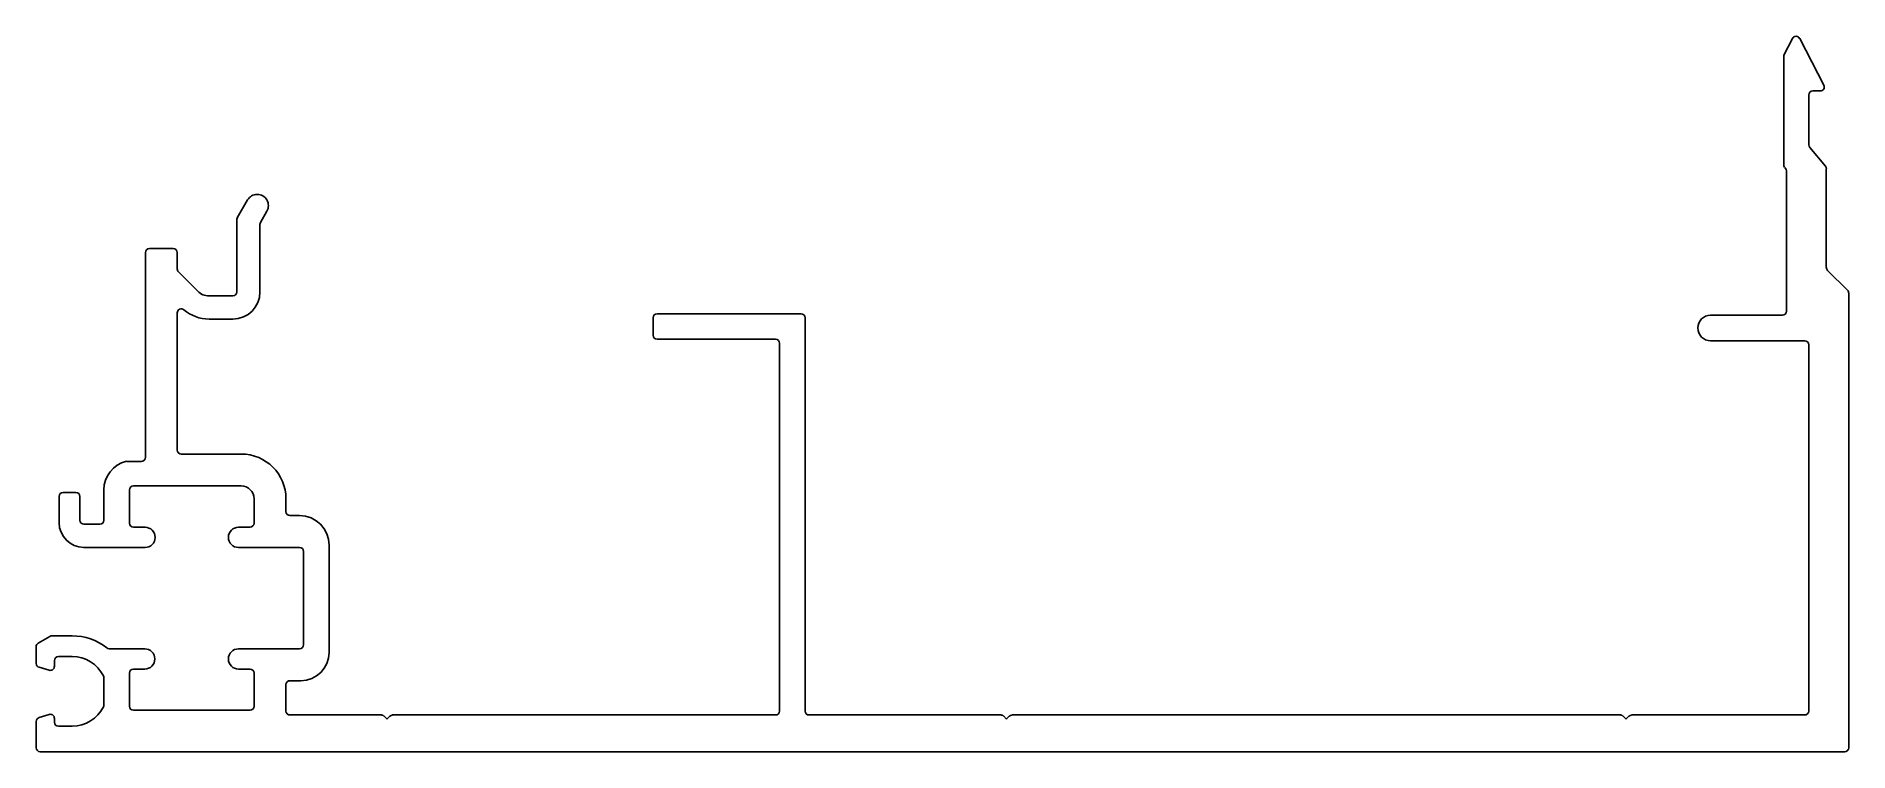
# Model space of a CAD drawing. Extents: x -55 to 58, y 2 to 47.
import ezdxf

# ---------------------------------------------------------------- set-up
doc = ezdxf.new("R2010")
doc.units = 0
doc.layers.add('1', color=4, linetype='CONTINUOUS')

msp = doc.modelspace()

# ---------------------------------------------------------------- linework, layer by layer
at = {"layer": '1', "color": 7}
for p, q in [((54.89, 46.56), (54.37, 45.56)), ((56.85, 43.63), (55.34, 46.56)), ((54.34, 45.44), (54.34, 38.65)), ((56.16, 43.27), (56.63, 43.27)), ((55.91, 39.89), (55.91, 43.02)), ((56.96, 38.55), (55.97, 39.72)), ((54.4, 38.48), (54.46, 38.42)), ((54.51, 38.26), (54.51, 29.47)), ((57.01, 32.21), (57.01, 38.39)), ((-41.9, 36.44), (-42.54, 35.32)), ((-41.09, 35.03), (-40.68, 35.74)), ((-42.57, 35.2), (-42.57, 30.68)), ((-41.12, 30.68), (-41.12, 34.91)), ((-48.3, 33.14), (-48.3, 20.31)), ((-46.55, 33.39), (-48.05, 33.39)), ((-46.3, 32.12), (-46.3, 33.14)), ((-45.01, 30.72), (-46.23, 31.94)), ((58.34, 30.78), (57.09, 32.03)), ((-42.82, 30.43), (-44.31, 30.43)), ((58.41, 2.12), (58.41, 30.6)), ((-46.3, 20.77), (-46.3, 29.37)), ((-44.31, 28.98), (-42.82, 28.98)), ((-16.49, 29.06), (-16.49, 27.96)), ((-7.22, 29.31), (-16.24, 29.31)), ((-6.97, 4.42), (-6.97, 29.06)), ((54.26, 29.22), (49.76, 29.22)), ((-16.24, 27.71), (-8.82, 27.71)), ((-8.57, 27.46), (-8.57, 4.42)), ((49.76, 27.62), (55.66, 27.62)), ((55.91, 27.37), (55.91, 4.42)), ((-42.29, 20.52), (-46.05, 20.52)), ((-48.55, 20.06), (-49.49, 20.06)), ((-50.9, 18.27), (-50.9, 16.37)), ((-49.3, 16.19), (-49.3, 18.27)), ((-49.05, 18.52), (-42.29, 18.52)), ((-53.7, 17.87), (-53.7, 16.22)), ((-52.65, 18.12), (-53.45, 18.12)), ((-52.4, 16.37), (-52.4, 17.87)), ((-41.49, 17.72), (-41.49, 16.19)), ((-39.49, 16.92), (-39.49, 17.72)), ((-51.15, 16.12), (-52.15, 16.12)), ((-48.32, 15.94), (-49.05, 15.94)), ((-41.74, 15.94), (-42.46, 15.94)), ((-38.64, 16.67), (-39.24, 16.67)), ((-36.79, 8.09), (-36.79, 14.81)), ((-52.15, 14.67), (-48.32, 14.67)), ((-42.46, 14.67), (-41.74, 14.67)), ((-41.74, 14.67), (-38.64, 14.67)), ((-38.39, 14.42), (-38.39, 8.57)), ((-54.29, 9.09), (-55.01, 8.68)), ((-52.88, 9.13), (-54.16, 9.13)), ((-55.14, 8.46), (-55.14, 7.4)), ((-48.34, 8.32), (-50.56, 8.32)), ((-41.74, 8.32), (-42.46, 8.32)), ((-38.64, 8.32), (-41.74, 8.32)), ((-54.95, 7.16), (-54.32, 6.98)), ((-54, 7.22), (-54, 7.58)), ((-53.75, 7.83), (-52.88, 7.83)), ((-49.05, 7.05), (-48.34, 7.05)), ((-42.46, 7.05), (-41.74, 7.05)), ((-50.9, 6.51), (-50.9, 4.79)), ((-49.3, 4.72), (-49.3, 6.8)), ((-41.49, 6.8), (-41.49, 4.72)), ((-39.49, 4.42), (-39.49, 6.07)), ((-39.24, 6.32), (-38.57, 6.32)), ((-55.14, 3.77), (-55.14, 2.12)), ((-54.32, 4.2), (-54.95, 4.02)), ((-54, 3.72), (-54, 3.96)), ((-52.88, 3.47), (-53.75, 3.47)), ((-41.74, 4.47), (-49.05, 4.47)), ((-33.5, 4.17), (-39.24, 4.17)), ((-33.16, 3.91), (-33.35, 4.11)), ((-32.97, 4.11), (-33.16, 3.92)), ((-33.16, 3.92), (-33.16, 3.92)), ((-33.16, 3.92), (-33.16, 3.91)), ((-8.82, 4.17), (-32.83, 4.17)), ((5.32, 4.17), (-6.72, 4.17)), ((5.65, 3.91), (5.46, 4.11)), ((5.84, 4.11), (5.65, 3.92)), ((5.65, 3.92), (5.65, 3.92)), ((5.65, 3.92), (5.65, 3.91)), ((44.13, 4.17), (5.98, 4.17)), ((44.46, 3.91), (44.27, 4.11)), ((44.66, 4.11), (44.46, 3.92)), ((44.46, 3.92), (44.46, 3.92)), ((44.46, 3.92), (44.46, 3.91)), ((55.66, 4.17), (44.8, 4.17)), ((-54.89, 1.87), (58.16, 1.87))]:
    msp.add_line(p, q, dxfattribs=at)
for centre, radius, start, end in [((55.11, 46.45), 0.25, 27.3589, 152.6411), ((54.59, 45.44), 0.25, 152.6411, 180), ((56.16, 43.02), 0.25, 90, 180), ((56.63, 43.52), 0.25, 270, 27.3589), ((56.16, 39.89), 0.25, 180, 220), ((54.59, 38.65), 0.25, 180, 220), ((54.26, 38.26), 0.25, 360, 40), ((56.76, 38.39), 0.254, 360, 40), ((-41.29, 36.09), 0.7, 330, 150), ((-42.32, 35.2), 0.25, 150, 180), ((-40.87, 34.91), 0.25, 150, 180), ((-48.05, 33.14), 0.25, 90, 180), ((-46.55, 33.14), 0.25, 0, 90), ((-46.05, 32.12), 0.25, 180, 225), ((57.27, 32.21), 0.254, 180, 225), ((-44.31, 31.43), 1, 225, 270), ((-42.82, 30.68), 1.7, 270, 0), ((-42.82, 30.68), 0.25, 270, 0), ((58.16, 30.6), 0.25, 0, 45), ((-46.05, 29.37), 0.25, 49.7036, 180), ((-44.31, 31.43), 2.45, 229.7036, 270), ((-16.24, 29.06), 0.25, 90, 180), ((-7.22, 29.06), 0.25, 0, 90), ((49.76, 28.42), 0.8, 90, 270), ((54.26, 29.47), 0.25, 270, 360), ((-16.24, 27.96), 0.25, 180, 270), ((-8.82, 27.46), 0.25, 0, 90), ((55.66, 27.37), 0.25, 0, 90), ((-46.05, 20.77), 0.25, 180, 270), ((-42.29, 17.72), 2.8, 360, 90), ((-49.05, 18.27), 1.85, 103.7741, 180), ((-48.55, 20.31), 0.25, 270, 0), ((-49.05, 18.27), 0.25, 90, 180), ((-42.29, 17.72), 0.8, 0, 90), ((-53.45, 17.87), 0.25, 90, 180), ((-52.65, 17.87), 0.25, 0, 90), ((-52.15, 16.22), 1.55, 180, 270), ((-52.15, 16.37), 0.25, 180, 270), ((-51.15, 16.37), 0.25, 270, 360), ((-49.05, 16.19), 0.25, 180, 270), ((-48.32, 15.3), 0.635, 270, 90), ((-42.46, 15.3), 0.635, 90, 270), ((-41.74, 16.19), 0.25, 270, 360), ((-39.24, 16.92), 0.25, 180, 270), ((-38.64, 14.81), 1.85, 360, 90), ((-38.64, 14.42), 0.25, 360, 90), ((-54.16, 8.88), 0.25, 90, 120), ((-52.88, 5.65), 3.48, 51.4929, 90), ((-54.89, 8.46), 0.25, 120, 180), ((-50.56, 8.57), 0.25, 231.4929, 270), ((-48.34, 7.68), 0.635, 270, 90), ((-42.46, 7.68), 0.635, 90, 270), ((-38.64, 8.57), 0.25, 270, 0), ((-38.57, 8.09), 1.78, 270, 359.9615), ((-54.89, 7.4), 0.25, 180, 253.8557), ((-54.25, 7.22), 0.254, 253.8557, 360), ((-53.75, 7.58), 0.25, 90, 180), ((-52.88, 5.65), 2.18, 26.4254, 90), ((-49.05, 6.8), 0.25, 90, 180), ((-41.74, 6.8), 0.25, 0, 90), ((-51.15, 6.51), 0.25, 0, 26.4254), ((-39.24, 6.07), 0.25, 90, 180), ((-52.88, 5.65), 2.18, 270, 333.5746), ((-51.15, 4.79), 0.25, 333.5746, 360), ((-49.05, 4.72), 0.25, 180, 270), ((-41.74, 4.72), 0.25, 270, 360), ((-54.88, 3.77), 0.254, 106.1443, 180), ((-54.25, 3.96), 0.254, 360, 106.1443), ((-53.75, 3.72), 0.25, 180, 270), ((-39.24, 4.42), 0.25, 180, 270), ((-33.51, 3.95), 0.217, 45.7337, 87.9102), ((-32.83, 3.96), 0.203, 90, 135), ((-8.82, 4.42), 0.25, 270, 360), ((-6.72, 4.42), 0.25, 180, 270), ((5.31, 3.95), 0.217, 45.7337, 87.9102), ((5.98, 3.96), 0.203, 90, 135), ((44.12, 3.95), 0.217, 45.7337, 87.9102), ((44.8, 3.96), 0.203, 90, 135), ((55.66, 4.42), 0.25, 270, 0), ((-54.89, 2.12), 0.25, 180, 270), ((58.16, 2.12), 0.25, 270, 0)]:
    msp.add_arc(centre, radius, start, end, dxfattribs=at)

doc.saveas('drawing.dxf')
